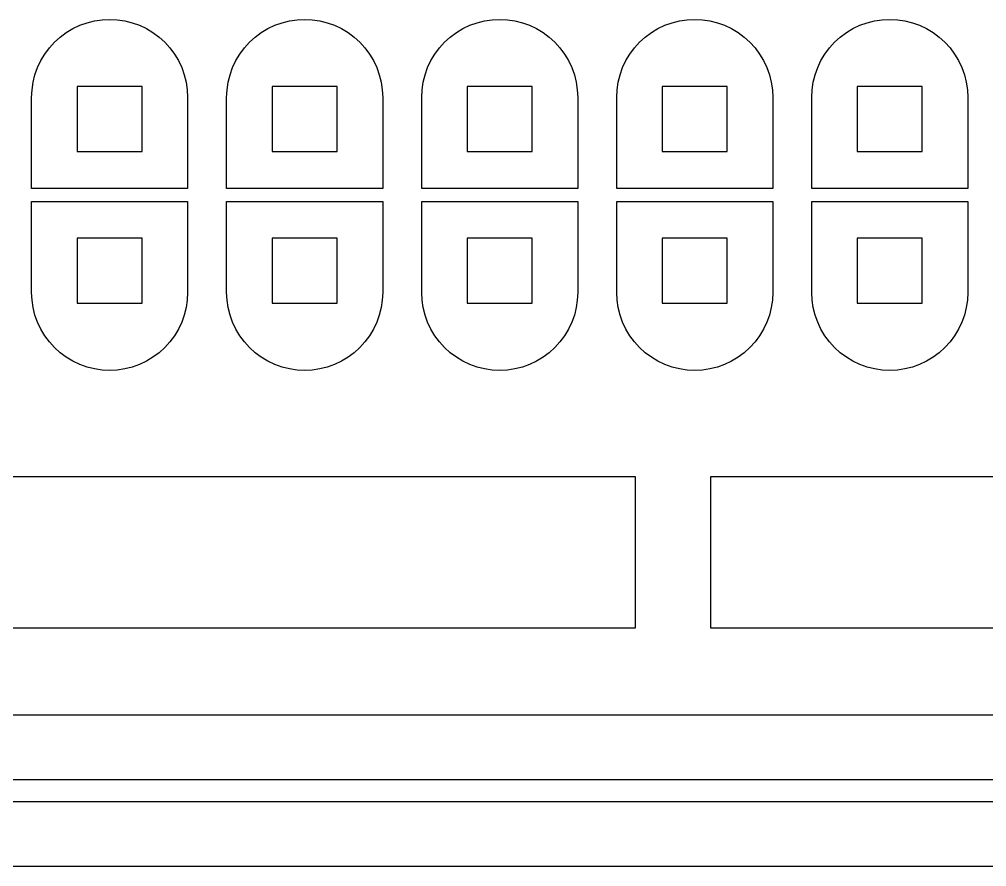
# Model space of a CAD drawing. Extents: x -25 to 122, y -49 to 104.
# Drawn here: x 55.2 to 77.94, y -11.21 to 8.71 of the extents above; entities that cross this region are included whole.
import ezdxf

# ---------------------------------------------------------------- set-up
doc = ezdxf.new("R2010")
doc.units = 0

msp = doc.modelspace()

# ---------------------------------------------------------------- linework, layer by layer
for p, q in [((56.7863, 8.63345), (56.9609, 8.6772)), ((56.9609, 8.6772), (57.139, 8.7036)), ((57.139, 8.7036), (57.3187, 8.71243)), ((57.3187, 8.71243), (57.4985, 8.7036)), ((57.4985, 8.7036), (57.6766, 8.6772)), ((57.6766, 8.6772), (57.8512, 8.63345)), ((61.3718, 8.63345), (61.5464, 8.6772)), ((61.5464, 8.6772), (61.7245, 8.7036)), ((61.7245, 8.7036), (61.9042, 8.71243)), ((61.9042, 8.71243), (62.084, 8.7036)), ((62.084, 8.7036), (62.2621, 8.6772)), ((62.2621, 8.6772), (62.4367, 8.63345)), ((65.9573, 8.63345), (66.1319, 8.6772)), ((66.1319, 8.6772), (66.31, 8.7036)), ((66.31, 8.7036), (66.4897, 8.71243)), ((66.4897, 8.71243), (66.6695, 8.7036)), ((66.6695, 8.7036), (66.8476, 8.6772)), ((66.8476, 8.6772), (67.0222, 8.63345)), ((70.5428, 8.63345), (70.7174, 8.6772)), ((70.7174, 8.6772), (70.8955, 8.7036)), ((70.8955, 8.7036), (71.0752, 8.71243)), ((71.0752, 8.71243), (71.255, 8.7036)), ((71.255, 8.7036), (71.4331, 8.6772)), ((71.4331, 8.6772), (71.6077, 8.63345)), ((75.1283, 8.63345), (75.3029, 8.6772)), ((75.3029, 8.6772), (75.481, 8.7036)), ((75.481, 8.7036), (75.6607, 8.71243)), ((75.6607, 8.71243), (75.8405, 8.7036)), ((75.8405, 8.7036), (76.0186, 8.6772)), ((76.0186, 8.6772), (76.1932, 8.63345)), ((56.2997, 8.40332), (56.4541, 8.49585)), ((56.4541, 8.49585), (56.6168, 8.57281)), ((56.6168, 8.57281), (56.7863, 8.63345)), ((57.8512, 8.63345), (58.0207, 8.57281)), ((58.0207, 8.57281), (58.1834, 8.49585)), ((58.1834, 8.49585), (58.3378, 8.40332)), ((60.8852, 8.40332), (61.0396, 8.49585)), ((61.0396, 8.49585), (61.2023, 8.57281)), ((61.2023, 8.57281), (61.3718, 8.63345)), ((62.4367, 8.63345), (62.6062, 8.57281)), ((62.6062, 8.57281), (62.7689, 8.49585)), ((62.7689, 8.49585), (62.9233, 8.40332)), ((65.4707, 8.40332), (65.6251, 8.49585)), ((65.6251, 8.49585), (65.7878, 8.57281)), ((65.7878, 8.57281), (65.9573, 8.63345)), ((67.0222, 8.63345), (67.1917, 8.57281)), ((67.1917, 8.57281), (67.3544, 8.49585)), ((67.3544, 8.49585), (67.5088, 8.40332)), ((70.0562, 8.40332), (70.2106, 8.49585)), ((70.2106, 8.49585), (70.3733, 8.57281)), ((70.3733, 8.57281), (70.5428, 8.63345)), ((71.6077, 8.63345), (71.7772, 8.57281)), ((71.7772, 8.57281), (71.9399, 8.49585)), ((71.9399, 8.49585), (72.0943, 8.40332)), ((74.6417, 8.40332), (74.7961, 8.49585)), ((74.7961, 8.49585), (74.9588, 8.57281)), ((74.9588, 8.57281), (75.1283, 8.63345)), ((76.1932, 8.63345), (76.3627, 8.57281)), ((76.3627, 8.57281), (76.5254, 8.49585)), ((76.5254, 8.49585), (76.6798, 8.40332)), ((56.0218, 8.1752), (56.1551, 8.2961)), ((56.1551, 8.2961), (56.2997, 8.40332)), ((58.3378, 8.40332), (58.4823, 8.2961)), ((58.4823, 8.2961), (58.6157, 8.1752)), ((60.6073, 8.1752), (60.7406, 8.2961)), ((60.7406, 8.2961), (60.8852, 8.40332)), ((62.9233, 8.40332), (63.0678, 8.2961)), ((63.0678, 8.2961), (63.2012, 8.1752)), ((65.1928, 8.1752), (65.3261, 8.2961)), ((65.3261, 8.2961), (65.4707, 8.40332)), ((67.5088, 8.40332), (67.6534, 8.2961)), ((67.6534, 8.2961), (67.7867, 8.1752)), ((69.7783, 8.1752), (69.9116, 8.2961)), ((69.9116, 8.2961), (70.0562, 8.40332)), ((72.0943, 8.40332), (72.2388, 8.2961)), ((72.2388, 8.2961), (72.3722, 8.1752)), ((74.3638, 8.1752), (74.4971, 8.2961)), ((74.4971, 8.2961), (74.6417, 8.40332)), ((76.6798, 8.40332), (76.8243, 8.2961)), ((76.8243, 8.2961), (76.9577, 8.1752)), ((55.7937, 7.89726), (55.9009, 8.04184)), ((55.9009, 8.04184), (56.0218, 8.1752)), ((58.6157, 8.1752), (58.7366, 8.04184)), ((58.7366, 8.04184), (58.8438, 7.89726)), ((60.3792, 7.89726), (60.4864, 8.04184)), ((60.4864, 8.04184), (60.6073, 8.1752)), ((63.2012, 8.1752), (63.3221, 8.04184)), ((63.3221, 8.04184), (63.4293, 7.89726)), ((64.9647, 7.89726), (65.0719, 8.04184)), ((65.0719, 8.04184), (65.1928, 8.1752)), ((67.7867, 8.1752), (67.9076, 8.04184)), ((67.9076, 8.04184), (68.0148, 7.89726)), ((69.5502, 7.89726), (69.6574, 8.04184)), ((69.6574, 8.04184), (69.7783, 8.1752)), ((72.3722, 8.1752), (72.4931, 8.04184)), ((72.4931, 8.04184), (72.6003, 7.89726)), ((74.1357, 7.89726), (74.2429, 8.04184)), ((74.2429, 8.04184), (74.3638, 8.1752)), ((76.9577, 8.1752), (77.0786, 8.04184)), ((77.0786, 8.04184), (77.1858, 7.89726)), ((55.6242, 7.58015), (55.7011, 7.74287)), ((55.7011, 7.74287), (55.7937, 7.89726)), ((58.8438, 7.89726), (58.9364, 7.74287)), ((58.9364, 7.74287), (59.0133, 7.58015)), ((60.2097, 7.58015), (60.2866, 7.74287)), ((60.2866, 7.74287), (60.3792, 7.89726)), ((63.4293, 7.89726), (63.5219, 7.74287)), ((63.5219, 7.74287), (63.5988, 7.58015)), ((64.7952, 7.58015), (64.8721, 7.74287)), ((64.8721, 7.74287), (64.9647, 7.89726)), ((68.0148, 7.89726), (68.1073, 7.74287)), ((68.1073, 7.74287), (68.1843, 7.58015)), ((69.3807, 7.58015), (69.4576, 7.74287)), ((69.4576, 7.74287), (69.5502, 7.89726)), ((72.6003, 7.89726), (72.6929, 7.74287)), ((72.6929, 7.74287), (72.7698, 7.58015)), ((73.9662, 7.58015), (74.0431, 7.74287)), ((74.0431, 7.74287), (74.1357, 7.89726)), ((77.1858, 7.89726), (77.2784, 7.74287)), ((77.2784, 7.74287), (77.3553, 7.58015)), ((55.5635, 7.41068), (55.6242, 7.58015)), ((59.0133, 7.58015), (59.074, 7.41068)), ((60.149, 7.41068), (60.2097, 7.58015)), ((63.5988, 7.58015), (63.6595, 7.41068)), ((64.7345, 7.41068), (64.7952, 7.58015)), ((68.1843, 7.58015), (68.245, 7.41068)), ((69.32, 7.41068), (69.3807, 7.58015)), ((72.7698, 7.58015), (72.8305, 7.41068)), ((73.9055, 7.41068), (73.9662, 7.58015)), ((77.3553, 7.58015), (77.416, 7.41068)), ((55.5198, 7.23607), (55.5635, 7.41068)), ((59.074, 7.41068), (59.1177, 7.23607)), ((60.1053, 7.23607), (60.149, 7.41068)), ((63.6595, 7.41068), (63.7032, 7.23607)), ((64.6908, 7.23607), (64.7345, 7.41068)), ((68.245, 7.41068), (68.2887, 7.23607)), ((69.2763, 7.23607), (69.32, 7.41068)), ((72.8305, 7.41068), (72.8742, 7.23607)), ((73.8618, 7.23607), (73.9055, 7.41068)), ((77.416, 7.41068), (77.4597, 7.23607)), ((55.4846, 6.87823), (55.4934, 7.05801)), ((55.4934, 7.05801), (55.5198, 7.23607)), ((58.083, 7.133), (56.5545, 7.133)), ((56.5545, 7.133), (56.5545, 5.60449)), ((58.083, 5.60449), (58.083, 7.133)), ((59.1177, 7.23607), (59.1441, 7.05801)), ((59.1441, 7.05801), (59.1529, 6.87823)), ((60.0701, 6.87823), (60.0789, 7.05801)), ((60.0789, 7.05801), (60.1053, 7.23607)), ((62.6685, 7.133), (61.14, 7.133)), ((61.14, 7.133), (61.14, 5.60449)), ((62.6685, 5.60449), (62.6685, 7.133)), ((63.7032, 7.23607), (63.7296, 7.05801)), ((63.7296, 7.05801), (63.7384, 6.87823)), ((64.6555, 6.87823), (64.6644, 7.05801)), ((64.6644, 7.05801), (64.6908, 7.23607)), ((67.254, 7.133), (65.7255, 7.133)), ((65.7255, 7.133), (65.7255, 5.60449)), ((67.254, 5.60449), (67.254, 7.133)), ((68.2887, 7.23607), (68.3151, 7.05801)), ((68.3151, 7.05801), (68.3239, 6.87823)), ((69.2411, 6.87823), (69.2499, 7.05801)), ((69.2499, 7.05801), (69.2763, 7.23607)), ((71.8395, 7.133), (70.311, 7.133)), ((70.311, 7.133), (70.311, 5.60449)), ((71.8395, 5.60449), (71.8395, 7.133)), ((72.8742, 7.23607), (72.9006, 7.05801)), ((72.9006, 7.05801), (72.9094, 6.87823)), ((73.8266, 6.87823), (73.8354, 7.05801)), ((73.8354, 7.05801), (73.8618, 7.23607)), ((76.425, 7.133), (74.8965, 7.133)), ((74.8965, 7.133), (74.8965, 5.60449)), ((76.425, 5.60449), (76.425, 7.133)), ((77.4597, 7.23607), (77.4861, 7.05801)), ((77.4861, 7.05801), (77.4949, 6.87823)), ((55.4846, 4.73834), (55.4846, 6.87823)), ((59.1529, 6.87823), (59.1529, 4.73834)), ((60.0701, 4.73834), (60.0701, 6.87823)), ((63.7384, 6.87823), (63.7384, 4.73834)), ((64.6555, 4.73834), (64.6555, 6.87823)), ((68.3239, 6.87823), (68.3239, 4.73834)), ((69.2411, 4.73834), (69.2411, 6.87823)), ((72.9094, 6.87823), (72.9094, 4.73834)), ((73.8266, 4.73834), (73.8266, 6.87823)), ((77.4949, 6.87823), (77.4949, 4.73834)), ((56.5545, 5.60449), (58.083, 5.60449)), ((61.14, 5.60449), (62.6685, 5.60449)), ((65.7255, 5.60449), (67.254, 5.60449)), ((70.311, 5.60449), (71.8395, 5.60449)), ((74.8965, 5.60449), (76.425, 5.60449)), ((59.1529, 4.73834), (55.4846, 4.73834)), ((63.7384, 4.73834), (60.0701, 4.73834)), ((68.3239, 4.73834), (64.6555, 4.73834)), ((72.9094, 4.73834), (69.2411, 4.73834)), ((77.4949, 4.73834), (73.8266, 4.73834)), ((55.4846, 2.29274), (55.4846, 4.43265)), ((55.4846, 4.43265), (59.1529, 4.43265)), ((59.1529, 4.43265), (59.1529, 2.29274)), ((60.0701, 2.29274), (60.0701, 4.43265)), ((60.0701, 4.43265), (63.7384, 4.43265)), ((63.7384, 4.43265), (63.7384, 2.29274)), ((64.6555, 2.29274), (64.6555, 4.43265)), ((64.6555, 4.43265), (68.3239, 4.43265)), ((68.3239, 4.43265), (68.3239, 2.29274)), ((69.2411, 2.29274), (69.2411, 4.43265)), ((69.2411, 4.43265), (72.9094, 4.43265)), ((72.9094, 4.43265), (72.9094, 2.29274)), ((73.8266, 2.29274), (73.8266, 4.43265)), ((73.8266, 4.43265), (77.4949, 4.43265)), ((77.4949, 4.43265), (77.4949, 2.29274)), ((58.083, 3.5665), (56.5545, 3.5665)), ((56.5545, 3.5665), (56.5545, 2.03799)), ((58.083, 2.03799), (58.083, 3.5665)), ((62.6685, 3.5665), (61.14, 3.5665)), ((61.14, 3.5665), (61.14, 2.03799)), ((62.6685, 2.03799), (62.6685, 3.5665)), ((67.254, 3.5665), (65.7255, 3.5665)), ((65.7255, 3.5665), (65.7255, 2.03799)), ((67.254, 2.03799), (67.254, 3.5665)), ((71.8395, 3.5665), (70.311, 3.5665)), ((70.311, 3.5665), (70.311, 2.03799)), ((71.8395, 2.03799), (71.8395, 3.5665)), ((76.425, 3.5665), (74.8965, 3.5665)), ((74.8965, 3.5665), (74.8965, 2.03799)), ((76.425, 2.03799), (76.425, 3.5665)), ((55.4934, 2.11296), (55.4846, 2.29274)), ((59.1529, 2.29274), (59.1441, 2.11296)), ((60.0789, 2.11296), (60.0701, 2.29274)), ((63.7384, 2.29274), (63.7296, 2.11296)), ((64.6644, 2.11296), (64.6555, 2.29274)), ((68.3239, 2.29274), (68.3151, 2.11296)), ((69.2499, 2.11296), (69.2411, 2.29274)), ((72.9094, 2.29274), (72.9006, 2.11296)), ((73.8354, 2.11296), (73.8266, 2.29274)), ((77.4949, 2.29274), (77.4861, 2.11296)), ((55.5198, 1.93492), (55.4934, 2.11296)), ((59.1441, 2.11296), (59.1177, 1.93492)), ((60.1053, 1.93492), (60.0789, 2.11296)), ((63.7296, 2.11296), (63.7032, 1.93492)), ((64.6908, 1.93492), (64.6644, 2.11296)), ((68.3151, 2.11296), (68.2887, 1.93492)), ((69.2763, 1.93492), (69.2499, 2.11296)), ((72.9006, 2.11296), (72.8742, 1.93492)), ((73.8618, 1.93492), (73.8354, 2.11296)), ((77.4861, 2.11296), (77.4597, 1.93492)), ((55.5635, 1.76031), (55.5198, 1.93492)), ((56.5545, 2.03799), (58.083, 2.03799)), ((59.1177, 1.93492), (59.074, 1.76031)), ((60.149, 1.76031), (60.1053, 1.93492)), ((61.14, 2.03799), (62.6685, 2.03799)), ((63.7032, 1.93492), (63.6595, 1.76031)), ((64.7345, 1.76031), (64.6908, 1.93492)), ((65.7255, 2.03799), (67.254, 2.03799)), ((68.2887, 1.93492), (68.245, 1.76031)), ((69.32, 1.76031), (69.2763, 1.93492)), ((70.311, 2.03799), (71.8395, 2.03799)), ((72.8742, 1.93492), (72.8305, 1.76031)), ((73.9055, 1.76031), (73.8618, 1.93492)), ((74.8965, 2.03799), (76.425, 2.03799)), ((77.4597, 1.93492), (77.416, 1.76031)), ((55.6242, 1.59082), (55.5635, 1.76031)), ((59.074, 1.76031), (59.0133, 1.59082)), ((60.2097, 1.59082), (60.149, 1.76031)), ((63.6595, 1.76031), (63.5988, 1.59082)), ((64.7952, 1.59082), (64.7345, 1.76031)), ((68.245, 1.76031), (68.1843, 1.59082)), ((69.3807, 1.59082), (69.32, 1.76031)), ((72.8305, 1.76031), (72.7698, 1.59082)), ((73.9662, 1.59082), (73.9055, 1.76031)), ((77.416, 1.76031), (77.3553, 1.59082)), ((55.7011, 1.42812), (55.6242, 1.59082)), ((55.7937, 1.27373), (55.7011, 1.42812)), ((58.9364, 1.42812), (58.8438, 1.27373)), ((59.0133, 1.59082), (58.9364, 1.42812)), ((60.2866, 1.42812), (60.2097, 1.59082)), ((60.3792, 1.27373), (60.2866, 1.42812)), ((63.5219, 1.42812), (63.4293, 1.27373)), ((63.5988, 1.59082), (63.5219, 1.42812)), ((64.8721, 1.42812), (64.7952, 1.59082)), ((64.9647, 1.27373), (64.8721, 1.42812)), ((68.1073, 1.42812), (68.0148, 1.27373)), ((68.1843, 1.59082), (68.1073, 1.42812)), ((69.4576, 1.42812), (69.3807, 1.59082)), ((69.5502, 1.27373), (69.4576, 1.42812)), ((72.6929, 1.42812), (72.6003, 1.27373)), ((72.7698, 1.59082), (72.6929, 1.42812)), ((74.0431, 1.42812), (73.9662, 1.59082)), ((74.1357, 1.27373), (74.0431, 1.42812)), ((77.2784, 1.42812), (77.1858, 1.27373)), ((77.3553, 1.59082), (77.2784, 1.42812)), ((55.9009, 1.12914), (55.7937, 1.27373)), ((58.8438, 1.27373), (58.7366, 1.12914)), ((60.4864, 1.12914), (60.3792, 1.27373)), ((63.4293, 1.27373), (63.3221, 1.12914)), ((65.0719, 1.12914), (64.9647, 1.27373)), ((68.0148, 1.27373), (67.9076, 1.12914)), ((69.6574, 1.12914), (69.5502, 1.27373)), ((72.6003, 1.27373), (72.4931, 1.12914)), ((74.2429, 1.12914), (74.1357, 1.27373)), ((77.1858, 1.27373), (77.0786, 1.12914)), ((56.0218, 0.99577), (55.9009, 1.12914)), ((56.1551, 0.87489), (56.0218, 0.99577)), ((58.6157, 0.99577), (58.4823, 0.87489)), ((58.7366, 1.12914), (58.6157, 0.99577)), ((60.6073, 0.99577), (60.4864, 1.12914)), ((60.7406, 0.87489), (60.6073, 0.99577)), ((63.2012, 0.99577), (63.0678, 0.87489)), ((63.3221, 1.12914), (63.2012, 0.99577)), ((65.1928, 0.99577), (65.0719, 1.12914)), ((65.3261, 0.87489), (65.1928, 0.99577)), ((67.7867, 0.99577), (67.6534, 0.87489)), ((67.9076, 1.12914), (67.7867, 0.99577)), ((69.7783, 0.99577), (69.6574, 1.12914)), ((69.9116, 0.87489), (69.7783, 0.99577)), ((72.3722, 0.99577), (72.2388, 0.87489)), ((72.4931, 1.12914), (72.3722, 0.99577)), ((74.3638, 0.99577), (74.2429, 1.12914)), ((74.4971, 0.87489), (74.3638, 0.99577)), ((76.9577, 0.99577), (76.8243, 0.87489)), ((77.0786, 1.12914), (76.9577, 0.99577)), ((56.2997, 0.76767), (56.1551, 0.87489)), ((56.4541, 0.67512), (56.2997, 0.76767)), ((58.3378, 0.76767), (58.1834, 0.67512)), ((58.4823, 0.87489), (58.3378, 0.76767)), ((60.8852, 0.76767), (60.7406, 0.87489)), ((61.0396, 0.67512), (60.8852, 0.76767)), ((62.9233, 0.76767), (62.7689, 0.67512)), ((63.0678, 0.87489), (62.9233, 0.76767)), ((65.4707, 0.76767), (65.3261, 0.87489)), ((65.6251, 0.67512), (65.4707, 0.76767)), ((67.5088, 0.76767), (67.3544, 0.67512)), ((67.6534, 0.87489), (67.5088, 0.76767)), ((70.0562, 0.76767), (69.9116, 0.87489)), ((70.2106, 0.67512), (70.0562, 0.76767)), ((72.0943, 0.76767), (71.9399, 0.67512)), ((72.2388, 0.87489), (72.0943, 0.76767)), ((74.6417, 0.76767), (74.4971, 0.87489)), ((74.7961, 0.67512), (74.6417, 0.76767)), ((76.6798, 0.76767), (76.5254, 0.67512)), ((76.8243, 0.87489), (76.6798, 0.76767)), ((56.6168, 0.59816), (56.4541, 0.67512)), ((56.7863, 0.53752), (56.6168, 0.59816)), ((56.9609, 0.49379), (56.7863, 0.53752)), ((57.139, 0.46739), (56.9609, 0.49379)), ((57.3187, 0.45856), (57.139, 0.46739)), ((57.4985, 0.46739), (57.3187, 0.45856)), ((57.6766, 0.49379), (57.4985, 0.46739)), ((57.8512, 0.53752), (57.6766, 0.49379)), ((58.0207, 0.59816), (57.8512, 0.53752)), ((58.1834, 0.67512), (58.0207, 0.59816)), ((61.2023, 0.59816), (61.0396, 0.67512)), ((61.3718, 0.53752), (61.2023, 0.59816)), ((61.5464, 0.49379), (61.3718, 0.53752)), ((61.7245, 0.46739), (61.5464, 0.49379)), ((61.9042, 0.45856), (61.7245, 0.46739)), ((62.084, 0.46739), (61.9042, 0.45856)), ((62.2621, 0.49379), (62.084, 0.46739)), ((62.4367, 0.53752), (62.2621, 0.49379)), ((62.6062, 0.59816), (62.4367, 0.53752)), ((62.7689, 0.67512), (62.6062, 0.59816)), ((65.7878, 0.59816), (65.6251, 0.67512)), ((65.9573, 0.53752), (65.7878, 0.59816)), ((66.1319, 0.49379), (65.9573, 0.53752)), ((66.31, 0.46739), (66.1319, 0.49379)), ((66.4897, 0.45856), (66.31, 0.46739)), ((66.6695, 0.46739), (66.4897, 0.45856)), ((66.8476, 0.49379), (66.6695, 0.46739)), ((67.0222, 0.53752), (66.8476, 0.49379)), ((67.1917, 0.59816), (67.0222, 0.53752)), ((67.3544, 0.67512), (67.1917, 0.59816)), ((70.3733, 0.59816), (70.2106, 0.67512)), ((70.5428, 0.53752), (70.3733, 0.59816)), ((70.7174, 0.49379), (70.5428, 0.53752)), ((70.8955, 0.46739), (70.7174, 0.49379)), ((71.0752, 0.45856), (70.8955, 0.46739)), ((71.255, 0.46739), (71.0752, 0.45856)), ((71.4331, 0.49379), (71.255, 0.46739)), ((71.6077, 0.53752), (71.4331, 0.49379)), ((71.7772, 0.59816), (71.6077, 0.53752)), ((71.9399, 0.67512), (71.7772, 0.59816)), ((74.9588, 0.59816), (74.7961, 0.67512)), ((75.1283, 0.53752), (74.9588, 0.59816)), ((75.3029, 0.49379), (75.1283, 0.53752)), ((75.481, 0.46739), (75.3029, 0.49379)), ((75.6607, 0.45856), (75.481, 0.46739)), ((75.8405, 0.46739), (75.6607, 0.45856)), ((76.0186, 0.49379), (75.8405, 0.46739)), ((76.1932, 0.53752), (76.0186, 0.49379)), ((76.3627, 0.59816), (76.1932, 0.53752)), ((76.5254, 0.67512), (76.3627, 0.59816)), ((46.7466, -2.03799), (69.6741, -2.03799)), ((69.6741, -2.03799), (69.6741, -5.60449)), ((71.4574, -5.60449), (71.4574, -2.03799)), ((71.4574, -2.03799), (91.71, -2.03799)), ((69.6741, -5.60449), (46.7466, -5.60449)), ((95.2765, -5.60449), (71.4574, -5.60449)), ((-7.64249, -7.64249), (99.3525, -7.64249)), ((100.881, -9.17099), (-9.17099, -9.17099)), ((-9.6805, -9.6805), (101.39, -9.6805)), ((102.919, -11.209), (-11.209, -11.209))]:
    msp.add_line(p, q)

doc.saveas('drawing.dxf')
